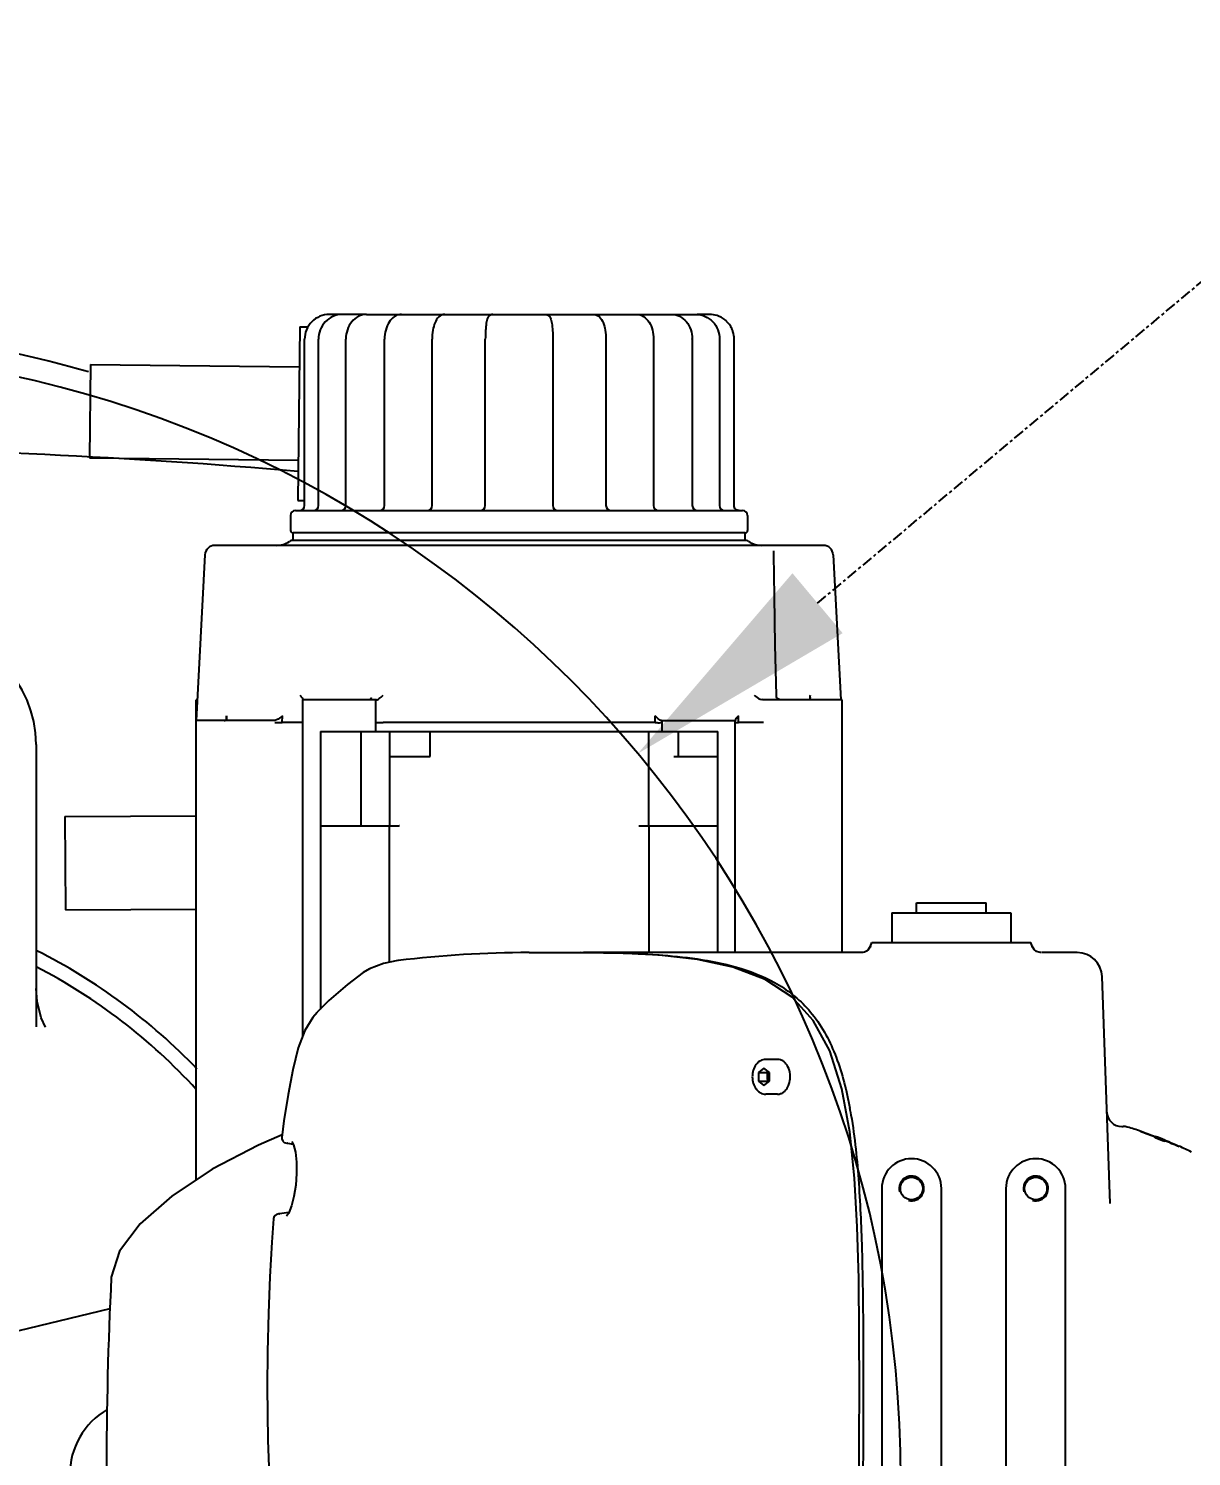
# Model space of a CAD drawing. Header units: millimetres. Extents: x 4086 to 10416, y 123 to 1549.
# Drawn here: x 9399.87 to 9439.56, y 593.84 to 642.59 of the extents above; entities that cross this region are included whole.
import ezdxf

# ---------------------------------------------------------------- set-up
doc = ezdxf.new("R2010")
doc.units = ezdxf.units.MM
doc.linetypes.add('CENTER', pattern=[0.6, 0.375, -0.075, 0.075, -0.075])
for name, color, linetype in [('多重引线', 7, 'Continuous'), ('尺寸标注', 7, 'Continuous'), ('运动范围', 7, 'Continuous')]:
    doc.layers.add(name, color=color, linetype=linetype)
doc.styles.add('思源黑', font='SourceHanSansCN-Normal.ttf')
doc.dimstyles.new('STANDARD_1_6比例中六', dxfattribs={"dimtxt": 10, "dimasz": 8, "dimexe": 2, "dimexo": 1.5, "dimtad": 1, "dimdec": 1, "dimlfac": 6, "dimdsep": 46, "dimtxsty": '思源黑', "dimcen": 0.09, "dimclrd": 256, "dimclre": 256, "dimadec": 0, "dimazin": 0, "dimtp": 0.01, "dimtm": 0.01, "dimtfac": 1, "dimtdec": 1, "dimtofl": 0, "dimtmove": 0, "dimatfit": 3, "dimfxl": 1, "dimtolj": 1, "dimlwd": -1, "dimlwe": -1, "dimarcsym": 0})
doc.dimstyles.new('尺寸标注_1_6比例中六弯折', dxfattribs={"dimtxt": 10, "dimasz": 8, "dimexe": 2, "dimexo": 1.5, "dimgap": 1, "dimtad": 1, "dimtih": 1, "dimtoh": 1, "dimdec": 1, "dimlfac": 6, "dimdsep": 46, "dimtxsty": '思源黑', "dimcen": 0.09, "dimadec": 0, "dimazin": 0, "dimtp": 0.01, "dimtm": 0.01, "dimtfac": 1, "dimtdec": 1, "dimtofl": 0, "dimtmove": 0, "dimatfit": 3, "dimfxl": 1, "dimtolj": 1, "dimarcsym": 0})

# ---------------------------------------------------------------- blocks, each defined once
blk = doc.blocks.new('*D875')
at = {"layer": 'Defpoints', "color": 0}
for p in [(9437.508, 663.682), (9332.86, 603.515), (9333.455, 603.41), (9396.08, 593.233), (9396.685, 593.233)]:
    blk.add_point(p, dxfattribs=at)
at = {"layer": '尺寸标注'}
for p, q in [((9331.382, 603.775), (9306.163, 608.222)), ((9398.185, 593.233), (9477.494, 593.233))]:
    blk.add_line(p, q, dxfattribs=at)
blk.add_arc((9391.173, 593.233), 84.321, 5.43799, 164.56201, dxfattribs=at)
for points in [[(9308.593, 615.972), (9311.195, 615.385), (9308.133, 607.875)], [(9473.783, 601.16), (9476.447, 601.287), (9475.494, 593.233)]]:
    blk.add_solid(points, dxfattribs=at)
at = {"layer": '尺寸标注', "color": 0, "insert": (9399.038, 683.136), "char_height": 10, "attachment_point": 5, "rotation": 355, "style": '思源黑'}
blk.add_mtext('+170%%D', dxfattribs=at)
blk = doc.blocks.new('*D880')
at = {"layer": 'Defpoints', "color": 0}
for p in [(9420.668, 617.837), (9391.173, 593.143)]:
    blk.add_point(p, dxfattribs=at)
at = {"layer": '尺寸标注', "color": 0, "linetype": 'CENTER', "lineweight": -2}
for p in [(9426.802, 622.973), (9532.955, 677.327)]:
    blk.add_line(p, (9491.722, 677.327), dxfattribs=at)
at = {"layer": '尺寸标注', "color": 0, "linetype": 'CENTER'}
for p, q in [((9391.083, 593.143), (9391.263, 593.143)), ((9391.173, 593.053), (9391.173, 593.233))]:
    blk.add_line(p, q, dxfattribs=at)
at = {"layer": '尺寸标注', "color": 0}
blk.add_solid([(9425.946, 623.995), (9427.658, 621.95), (9420.668, 617.837)], dxfattribs=at)
at = {"layer": '尺寸标注', "color": 0, "insert": (9512.839, 683.511), "char_height": 10, "attachment_point": 5, "style": '思源黑'}
blk.add_mtext('\\A1;R230.8', dxfattribs=at)

msp = doc.modelspace()

# ---------------------------------------------------------------- linework, layer by layer
at = {"layer": '多重引线'}
msp.add_arc((9391.173, 593.143), 38.468, 189.95, 169.8488, dxfattribs=at)
at = {"layer": '运动范围', "linetype": 'Continuous'}
for p, q in [((9409.127, 632.415), (9409.056, 626.479)), ((9409.127, 632.415), (9409.405, 632.411)), ((9410.537, 632.834), (9410.134, 632.834)), ((9411.404, 632.834), (9410.564, 632.834)), ((9411.407, 632.834), (9422.662, 632.834)), ((9423.114, 632.834), (9422.689, 632.834)), ((9409.291, 626.305), (9409.291, 631.986)), ((9409.768, 626.305), (9409.768, 631.986)), ((9410.699, 626.305), (9410.699, 631.986)), ((9412.022, 626.305), (9412.022, 631.986)), ((9413.646, 626.305), (9413.646, 631.986)), ((9415.461, 626.305), (9415.461, 631.986)), ((9417.765, 631.986), (9417.765, 626.305)), ((9419.58, 631.986), (9419.58, 626.305)), ((9421.204, 631.986), (9421.204, 626.305)), ((9422.527, 631.986), (9422.527, 626.305)), ((9423.458, 631.986), (9423.458, 626.305)), ((9423.955, 626.305), (9423.955, 631.986)), ((9401.988, 631.126), (9401.95, 627.937)), ((9401.988, 631.126), (9409.111, 631.041)), ((9401.95, 627.937), (9409.073, 627.853)), ((9408.981, 626.135), (9424.245, 626.135)), ((9409.056, 626.479), (9409.291, 626.476)), ((9408.811, 625.965), (9408.811, 625.457)), ((9424.415, 625.965), (9424.415, 625.457)), ((9424.378, 625.117), (9408.848, 625.117)), ((9408.896, 625.117), (9408.896, 625.372)), ((9424.33, 625.372), (9408.896, 625.372)), ((9424.33, 625.117), (9424.33, 625.372)), ((9405.889, 624.626), (9405.592, 618.961)), ((9426.998, 624.948), (9406.228, 624.948)), ((9425.304, 624.759), (9425.304, 624.762)), ((9425.304, 624.762), (9425.304, 624.76)), ((9425.304, 624.761), (9425.304, 624.761)), ((9425.305, 624.752), (9425.304, 624.759)), ((9425.313, 624.619), (9425.312, 624.658)), ((9427.337, 624.626), (9427.596, 619.671)), ((9425.399, 619.778), (9425.396, 619.829)), ((9425.399, 619.778), (9425.399, 619.778)), ((9405.589, 603.278), (9405.589, 619.673)), ((9405.63, 619.673), (9405.589, 619.673)), ((9409.235, 608.204), (9409.235, 619.673)), ((9411.749, 619.673), (9409.235, 619.673)), ((9411.543, 619.702), (9411.512, 619.682)), ((9411.552, 619.715), (9411.543, 619.702)), ((9411.552, 619.715), (9411.552, 619.715)), ((9411.728, 618.588), (9411.728, 619.673)), ((9427.637, 619.673), (9424.965, 619.673)), ((9427.637, 611.041), (9427.637, 619.673)), ((9408.211, 618.961), (9405.589, 618.961)), ((9406.621, 618.998), (9406.624, 619.052)), ((9406.624, 619.052), (9406.628, 619.122)), ((9408.272, 618.902), (9408.521, 618.893)), ((9408.521, 618.893), (9408.537, 619.122)), ((9409.126, 618.893), (9408.521, 618.893)), ((9421.256, 618.893), (9411.97, 618.893)), ((9421.256, 618.893), (9421.256, 619.122)), ((9421.477, 618.961), (9423.991, 618.961)), ((9421.497, 618.588), (9421.497, 618.961)), ((9423.991, 611.041), (9423.991, 618.961)), ((9424.1, 618.893), (9424.099, 619.122)), ((9424.705, 618.893), (9424.1, 618.893)), ((9424.954, 618.902), (9424.705, 618.893)), ((9409.829, 618.588), (9409.829, 609.107)), ((9409.829, 618.588), (9423.397, 618.588)), ((9411.216, 618.588), (9411.216, 615.365)), ((9412.186, 618.588), (9412.186, 615.365)), ((9413.582, 617.74), (9413.582, 618.588)), ((9421.04, 615.365), (9421.04, 618.588)), ((9422.052, 617.74), (9422.052, 618.588)), ((9423.397, 611.041), (9423.397, 618.588)), ((9400.124, 618.142), (9400.124, 608.502)), ((9412.186, 617.74), (9413.582, 617.74)), ((9421.901, 617.74), (9423.397, 617.74)), ((9401.112, 615.691), (9405.589, 615.714)), ((9401.112, 615.691), (9401.129, 612.502)), ((9409.829, 615.365), (9412.522, 615.365)), ((9412.183, 615.365), (9412.183, 610.712)), ((9412.526, 615.365), (9412.522, 615.365)), ((9420.704, 615.365), (9420.7, 615.365)), ((9420.704, 615.365), (9423.397, 615.365)), ((9421.043, 615.365), (9421.043, 611.041)), ((9401.129, 612.502), (9405.589, 612.526)), ((9430.181, 612.397), (9430.181, 612.737)), ((9430.181, 612.737), (9432.555, 612.737)), ((9432.555, 612.397), (9432.555, 612.737)), ((9429.333, 612.397), (9429.333, 611.38)), ((9429.333, 612.397), (9433.403, 612.397)), ((9433.403, 612.397), (9433.403, 611.38)), ((9416.952, 611.041), (9418.726, 611.041)), ((9420.009, 611.023), (9418.726, 611.041)), ((9418.726, 611.041), (9418.752, 611.041)), ((9418.752, 611.041), (9418.814, 611.041)), ((9428.312, 611.041), (9418.814, 611.041)), ((9428.533, 611.138), (9428.612, 611.263)), ((9428.612, 611.263), (9428.655, 611.38)), ((9428.655, 611.38), (9434.082, 611.38)), ((9434.124, 611.263), (9434.082, 611.38)), ((9434.198, 611.144), (9434.124, 611.263)), ((9434.141, 611.224), (9434.124, 611.263)), ((9434.201, 611.142), (9434.141, 611.224)), ((9434.426, 611.041), (9434.425, 611.041)), ((9435.667, 611.041), (9434.443, 611.041)), ((9412.494, 610.769), (9412.475, 610.766)), ((9436.785, 602.471), (9436.514, 610.222)), ((9409.723, 609.001), (9409.724, 609.002)), ((9400.447, 608.49), (9400.447, 608.49)), ((9424.973, 607.094), (9424.787, 606.948)), ((9425.159, 606.948), (9424.973, 607.094)), ((9425.436, 607.394), (9425.031, 607.394)), ((9424.787, 606.948), (9424.787, 606.654)), ((9424.787, 606.948), (9425.088, 606.948)), ((9424.787, 606.654), (9425.088, 606.654)), ((9424.787, 606.654), (9424.973, 606.507)), ((9424.973, 606.507), (9425.159, 606.654)), ((9425.123, 606.976), (9425.088, 606.948)), ((9425.088, 606.948), (9425.088, 606.654)), ((9425.088, 606.654), (9425.123, 606.626)), ((9425.159, 606.654), (9425.159, 606.948)), ((9425.436, 606.207), (9425.031, 606.207)), ((9408.588, 605.293), (9408.512, 604.732)), ((9437.184, 605.105), (9437.232, 605.105)), ((9437.839, 604.916), (9437.839, 604.929)), ((9438.329, 604.712), (9438.329, 604.742)), ((9438.655, 604.629), (9438.671, 604.622)), ((9408.684, 604.531), (9408.7, 604.529)), ((9408.703, 604.528), (9408.7, 604.529)), ((9408.717, 604.527), (9408.703, 604.528)), ((9408.703, 604.528), (9408.903, 604.5)), ((9408.873, 604.588), (9408.873, 604.588)), ((9438.655, 604.615), (9438.655, 604.584)), ((9439.144, 604.419), (9439.144, 604.406)), ((9428.994, 602.985), (9428.994, 589.417)), ((9431.029, 589.417), (9431.029, 602.985)), ((9433.234, 602.985), (9433.234, 589.417)), ((9435.269, 589.417), (9435.269, 602.985)), ((9408.244, 602.003), (9408.23, 601.948)), ((9408.286, 602.062), (9408.244, 602.003)), ((9408.337, 602.094), (9408.286, 602.062)), ((9408.432, 602.118), (9408.434, 602.118)), ((9408.755, 602.161), (9408.434, 602.118)), ((9408.434, 602.118), (9408.447, 602.119)), ((9408.739, 602.129), (9408.675, 602.04)), ((9408.675, 602.04), (9408.678, 602.035)), ((9408.678, 602.035), (9408.677, 602.035)), ((9408.754, 602.158), (9408.739, 602.129)), ((9402.694, 599.955), (9402.694, 599.957))]:
    msp.add_line(p, q, dxfattribs=at)
for points in [[(9425.312, 624.658), (9425.308, 624.716), (9425.305, 624.752)], [(9425.396, 619.829), (9425.359, 621.544), (9425.33, 623.207), (9425.313, 624.619)], [(9425.504, 619.682), (9425.449, 619.707), (9425.412, 619.744), (9425.399, 619.778)], [(9427.902, 604.915), (9427.633, 606.388), (9427.219, 607.684), (9426.656, 608.72), (9425.935, 609.514), (9425.01, 610.122), (9423.911, 610.542), (9422.699, 610.803), (9421.396, 610.952), (9420.009, 611.023)], [(9428.543, 611.15), (9428.473, 611.091), (9428.4, 611.057), (9428.346, 611.044), (9428.319, 611.041), (9428.314, 611.041)], [(9428.612, 611.263), (9428.599, 611.231), (9428.543, 611.15)], [(9434.35, 611.053), (9434.275, 611.084), (9434.201, 611.142)], [(9434.425, 611.041), (9434.42, 611.041), (9434.401, 611.042), (9434.35, 611.053)], [(9412.475, 610.766), (9411.981, 610.674), (9411.505, 610.492), (9411.291, 610.36)], [(9411.291, 610.36), (9410.759, 609.957), (9410.124, 609.4), (9409.724, 609.002)], [(9400.447, 608.49), (9400.3, 608.814), (9400.158, 609.367), (9400.124, 609.812)], [(9409.723, 609.001), (9409.571, 608.824), (9409.3, 608.375), (9409.077, 607.784), (9408.891, 607.039), (9408.73, 606.198), (9408.588, 605.293)], [(9408.524, 604.822), (9407.715, 604.47), (9406.137, 603.641), (9404.755, 602.726), (9403.674, 601.774), (9402.97, 600.84), (9402.694, 599.955)], [(9408.512, 604.732), (9408.514, 604.678), (9408.546, 604.605)], [(9428.232, 596.201), (9428.227, 598.032), (9428.206, 599.911), (9428.158, 601.673), (9428.065, 603.336), (9427.902, 604.915)], [(9408.546, 604.605), (9408.598, 604.56), (9408.645, 604.541), (9408.684, 604.531)], [(9408.854, 604.593), (9408.915, 604.477), (9408.976, 604.229), (9409.013, 603.888), (9409.017, 603.499), (9408.988, 603.096), (9408.929, 602.715), (9408.847, 602.391), (9408.754, 602.158)], [(9408.23, 601.948), (9408.174, 601.151), (9408.107, 599.972), (9408.057, 598.725), (9408.027, 597.403), (9408.018, 596.201)], [(9408.432, 602.118), (9408.415, 602.115), (9408.376, 602.107), (9408.337, 602.094)], [(9402.648, 598.879), (9398.817, 597.959), (9392.922, 596.94), (9387.647, 596.507), (9382.93, 596.651)], [(9408.018, 596.201), (9408.038, 594.39), (9408.1, 592.583), (9408.195, 590.937), (9408.23, 590.454)], [(9427.634, 586.021), (9427.903, 587.495), (9428.066, 589.076), (9428.158, 590.74), (9428.207, 592.503), (9428.227, 594.384), (9428.232, 596.201)]]:
    msp.add_lwpolyline(points, dxfattribs=at)
for centre in [(9430.011, 602.985), (9434.251, 602.985)]:
    msp.add_circle(centre, 0.382, dxfattribs=at)
for centre, radius, start, end in [((9391.173, 593.233), 241.156, 190, 28.46611), ((9423.113, 631.994), 0.84, 71.8714, 89.9284), ((9423.114, 632), 0.835, 64.5773, 71.8181), ((9423.112, 631.994), 0.84, 53.7475, 64.5731), ((9423.109, 631.991), 0.845, 44.7476, 53.7115), ((9423.106, 631.988), 0.849, 35.8142, 44.7542), ((9423.104, 631.988), 0.851, 25.0394, 35.7769), ((9391.173, 593.233), 39.144, 74.075, 90.3803), ((9411.71, 631.986), 1.011, 179.3607, 179.9998), ((9421.515, 631.986), 1.011, 0.0002, 0.6393), ((9423.105, 631.988), 0.85, 17.8893, 25.0405), ((9423.094, 631.985), 0.861, 0.0613, 17.8339), ((9391.173, 424.735), 203.52, 84.95329, 89.83641), ((9408.981, 625.965), 0.17, 90, 180), ((9409.122, 626.305), 0.17, 270, 0), ((9409.598, 626.305), 0.17, 270, 0), ((9410.529, 626.305), 0.17, 270, 0), ((9411.852, 626.305), 0.17, 270, 0), ((9413.476, 626.305), 0.17, 270, 0), ((9415.291, 626.305), 0.17, 270, 0), ((9417.935, 626.305), 0.17, 180, 270), ((9419.75, 626.305), 0.17, 180, 270), ((9421.374, 626.305), 0.17, 180, 270), ((9422.696, 626.305), 0.17, 180, 270), ((9423.628, 626.305), 0.17, 180, 270), ((9424.123, 626.302), 0.167, 258.7123, 269.9486), ((9424.245, 625.965), 0.17, 0, 90), ((9409.218, 624.354), 0.848, 115.8419, 121.7883), ((9408.896, 625.457), 0.0848, 180, 270), ((9424.33, 625.457), 0.0848, 270, 0), ((9424.008, 624.354), 0.848, 58.2117, 64.1581), ((9406.228, 624.609), 0.339, 90, 177), ((9408.324, 625.796), 0.848, 270, 301.7883), ((9424.901, 625.796), 0.848, 238.2117, 270), ((9426.998, 624.609), 0.339, 3, 90), ((9396.223, 618.142), 3.901, 0, 90), ((9426.677, 619.769), 0.131, 183.234, 187.0332), ((9411.488, 619.753), 0.0741, 329.7017, 333.8858), ((9391.173, 593.233), 20.001, 43.7342, 63.3277), ((9416.952, 574.365), 36.676, 90, 97.002), ((9435.667, 610.193), 0.848, 2, 90), ((9391.173, 593.233), 19.504, 42.3121, 62.6531), ((9413.287, 603.012), 14.866, 10.1959, 10.5421), ((9437.184, 605.613), 0.509, 182, 270), ((9437.232, 604.596), 0.509, 73.6828, 90), ((9433.563, 592.063), 13.568, 71.5981, 73.6828), ((9433.562, 592.056), 13.564, 69.425, 71.6203), ((9433.562, 592.051), 13.557, 69.4118, 71.6085), ((9433.563, 592.062), 13.568, 67.9568, 69.4335), ((9433.562, 592.043), 13.537, 67.898, 69.3787), ((9433.562, 592.056), 13.565, 65.7021, 67.8765), ((9433.562, 592.051), 13.558, 65.6866, 67.9334), ((9433.563, 592.063), 13.568, 63.7474, 65.6705), ((9430.011, 602.985), 1.018, 0, 180), ((9434.251, 602.985), 1.018, 0, 180), ((9430.011, 602.985), 0.424, 255, 195), ((9434.251, 602.985), 0.424, 255, 195), ((9538.208, 593.233), 135.681, 177.15937, 179.99998), ((9403.825, 593.233), 2.544, 119.9146, 241.5728)]:
    msp.add_arc(centre, radius, start, end, dxfattribs=at)
for points, knots in [([(9410.134, 632.834), (9409.919, 632.834), (9409.47, 632.652), (9409.291, 632.202), (9409.291, 631.986)], [0, 0, 0, 0, 22193.815627, 44476.890992, 44476.890992, 44476.890992, 44476.890992]), ([(9410.564, 632.834), (9410.358, 632.834), (9409.924, 632.639), (9409.768, 632.2), (9409.768, 631.986)], [0, 0, 0, 0, 21846.104625, 44491.980089, 44491.980089, 44491.980089, 44491.980089]), ([(9411.407, 632.834), (9411.312, 632.834), (9411.118, 632.786), (9410.803, 632.525), (9410.701, 632.204), (9410.699, 631.998)], [0, 0, 0, 0, 14097.184754, 28695.895355, 59565.999811, 59565.999811, 59565.999811, 59565.999811]), ([(9412.604, 632.834), (9412.521, 632.834), (9412.345, 632.778), (9412.158, 632.571), (9412.046, 632.296), (9412.022, 632.092), (9412.022, 631.986)], [0, 0, 0, 0, 17603.140663, 36283.51008, 56883.591395, 79005.017632, 79005.017632, 79005.017632, 79005.017632]), ([(9414.075, 632.834), (9414.001, 632.834), (9413.849, 632.761), (9413.728, 632.544), (9413.66, 632.282), (9413.646, 632.088), (9413.646, 631.986)], [0, 0, 0, 0, 17073.215778, 34779.522001, 55640.021622, 79095.350064, 79095.350064, 79095.350064, 79095.350064]), ([(9415.719, 632.834), (9415.675, 632.834), (9415.596, 632.803), (9415.536, 632.712), (9415.51, 632.622), (9415.484, 632.481), (9415.466, 632.267), (9415.461, 632.085), (9415.461, 631.986)], [0, 0, 0, 0, 15406.524549, 27404.886818, 37494.98555, 48984.979795, 78426.420564, 113718.008762, 113718.008762, 113718.008762, 113718.008762]), ([(9417.507, 632.834), (9417.551, 632.834), (9417.63, 632.803), (9417.69, 632.712), (9417.716, 632.622), (9417.742, 632.481), (9417.76, 632.267), (9417.765, 632.085), (9417.765, 631.986)], [0, 0, 0, 0, 15430.381839, 27447.323795, 37553.047232, 49060.833948, 78547.865335, 113894.103213, 113894.103213, 113894.103213, 113894.103213]), ([(9419.151, 632.834), (9419.225, 632.834), (9419.377, 632.761), (9419.498, 632.544), (9419.566, 632.282), (9419.58, 632.088), (9419.58, 631.986)], [0, 0, 0, 0, 17142.92036, 34921.515876, 55867.182371, 79418.271557, 79418.271557, 79418.271557, 79418.271557]), ([(9420.622, 632.834), (9420.705, 632.834), (9420.881, 632.778), (9421.068, 632.571), (9421.179, 632.296), (9421.204, 632.092), (9421.204, 631.986)], [0, 0, 0, 0, 17714.654103, 36513.361053, 57243.941009, 79505.503394, 79505.503394, 79505.503394, 79505.503394]), ([(9421.819, 632.834), (9421.914, 632.834), (9422.108, 632.786), (9422.423, 632.525), (9422.525, 632.204), (9422.527, 631.998)], [0, 0, 0, 0, 14214.878117, 28935.469178, 60063.299305, 60063.299305, 60063.299305, 60063.299305]), ([(9422.662, 632.834), (9422.868, 632.834), (9423.301, 632.639), (9423.458, 632.2), (9423.458, 631.986)], [0, 0, 0, 0, 22054.80855, 44917.028446, 44917.028446, 44917.028446, 44917.028446]), ([(9409.127, 619.834), (9409.155, 619.806), (9409.193, 619.759), (9409.235, 619.704), (9409.235, 619.681)], [0, 0, 0, 0, 28052.46676, 44886.752432, 44886.752432, 44886.752432, 44886.752432]), ([(9411.561, 619.737), (9411.56, 619.734), (9411.559, 619.728), (9411.556, 619.723), (9411.555, 619.72)], [0, 0, 0, 0, 22681.806993, 44964.349823, 44964.349823, 44964.349823, 44964.349823]), ([(9411.789, 619.685), (9411.805, 619.693), (9411.872, 619.734), (9411.93, 619.788), (9411.97, 619.834)], [0, 0, 0, 0, 10274.993826, 44973.664497, 44973.664497, 44973.664497, 44973.664497]), ([(9424.638, 619.834), (9424.655, 619.818), (9424.731, 619.751), (9424.823, 619.698), (9424.898, 619.681)], [0, 0, 0, 0, 10458.353944, 45386.060947, 45386.060947, 45386.060947, 45386.060947]), ([(9426.64, 619.673), (9426.63, 619.673), (9426.596, 619.677), (9426.565, 619.701), (9426.555, 619.723)], [0, 0, 0, 0, 13379.741094, 45449.682474, 45449.682474, 45449.682474, 45449.682474]), ([(9406.545, 618.961), (9406.57, 618.961), (9406.622, 618.979), (9406.638, 619.029), (9406.64, 619.051)], [0, 0, 0, 0, 24004.913011, 44828.991528, 44828.991528, 44828.991528, 44828.991528]), ([(9408.537, 619.122), (9408.521, 619.105), (9408.445, 619.039), (9408.353, 618.986), (9408.277, 618.968)], [0, 0, 0, 0, 10304.107491, 44885.142215, 44885.142215, 44885.142215, 44885.142215]), ([(9409.235, 618.902), (9409.235, 618.899), (9409.221, 618.9), (9409.204, 618.896), (9409.168, 618.895), (9409.142, 618.894), (9409.126, 618.893)], [0, 0, 0, 0, 5525.91495, 21046.655714, 46110.805602, 79630.399249, 79630.399249, 79630.399249, 79630.399249]), ([(9411.728, 618.898), (9411.728, 618.896), (9411.739, 618.897), (9411.751, 618.894), (9411.777, 618.894), (9411.822, 618.893), (9411.888, 618.893), (9411.942, 618.893), (9411.97, 618.893)], [0, 0, 0, 0, 2590.411856, 10005.451664, 21832.691921, 37328.819948, 75274.582597, 114555.221268, 114555.221268, 114555.221268, 114555.221268]), ([(9421.447, 618.969), (9421.43, 618.976), (9421.359, 619.018), (9421.299, 619.074), (9421.256, 619.122)], [0, 0, 0, 0, 10080.398236, 45302.629141, 45302.629141, 45302.629141, 45302.629141]), ([(9421.256, 618.893), (9421.279, 618.893), (9421.357, 618.893), (9421.434, 618.891), (9421.488, 618.896)], [0, 0, 0, 0, 13423.129125, 45306.010554, 45306.010554, 45306.010554, 45306.010554]), ([(9424.099, 619.122), (9424.071, 619.094), (9424.033, 619.047), (9423.991, 618.992), (9423.991, 618.968)], [0, 0, 0, 0, 28374.339518, 45386.789024, 45386.789024, 45386.789024, 45386.789024]), ([(9418.814, 611.041), (9419.716, 611.041), (9421.071, 611.014), (9422.872, 610.819), (9424.222, 610.53), (9425.555, 609.981), (9426.74, 608.954), (9427.516, 607.45), (9427.792, 606.32), (9427.902, 605.732)], [0, 0, 0, 0, 30096.985824, 45188.383551, 60405.141967, 76034.618319, 92831.257028, 111526.407918, 131500.487112, 131500.487112, 131500.487112, 131500.487112]), ([(9425.031, 607.394), (9425, 607.394), (9424.937, 607.386), (9424.848, 607.35), (9424.768, 607.292), (9424.675, 607.189), (9424.595, 607.023), (9424.574, 606.876), (9424.574, 606.801)], [0, 0, 0, 0, 13152.24674, 26508.282944, 40254.924378, 54534.111131, 84724.314442, 116577.452799, 116577.452799, 116577.452799, 116577.452799]), ([(9425.791, 607.141), (9425.772, 607.178), (9425.728, 607.247), (9425.642, 607.33), (9425.542, 607.382), (9425.47, 607.394), (9425.436, 607.394)], [0, 0, 0, 0, 22447.08006, 43283.189483, 62686.799137, 81233.962102, 81233.962102, 81233.962102, 81233.962102]), ([(9425.87, 606.801), (9425.87, 606.831), (9425.863, 606.947), (9425.831, 607.063), (9425.791, 607.141)], [0, 0, 0, 0, 11804.314926, 45839.991796, 45839.991796, 45839.991796, 45839.991796]), ([(9424.574, 606.801), (9424.574, 606.725), (9424.595, 606.578), (9424.675, 606.412), (9424.768, 606.309), (9424.848, 606.252), (9424.937, 606.215), (9425, 606.207), (9425.031, 606.207)], [0, 0, 0, 0, 31870.303402, 62076.502453, 76363.181977, 90117.037952, 103480.128319, 116639.469478, 116639.469478, 116639.469478, 116639.469478]), ([(9425.088, 606.801), (9425.088, 606.816), (9425.091, 606.874), (9425.11, 606.931), (9425.133, 606.968)], [0, 0, 0, 0, 11929.912502, 45818.319982, 45818.319982, 45818.319982, 45818.319982]), ([(9425.133, 606.633), (9425.126, 606.645), (9425.099, 606.697), (9425.088, 606.756), (9425.088, 606.801)], [0, 0, 0, 0, 10949.089405, 45824.251394, 45824.251394, 45824.251394, 45824.251394]), ([(9425.791, 606.461), (9425.804, 606.486), (9425.851, 606.593), (9425.87, 606.712), (9425.87, 606.801)], [0, 0, 0, 0, 11086.739638, 45850.882653, 45850.882653, 45850.882653, 45850.882653]), ([(9425.436, 606.207), (9425.47, 606.207), (9425.542, 606.219), (9425.642, 606.272), (9425.728, 606.354), (9425.772, 606.423), (9425.791, 606.461)], [0, 0, 0, 0, 18560.29342, 37977.63985, 58828.500186, 81291.471645, 81291.471645, 81291.471645, 81291.471645]), ([(9427.918, 605.643), (9428.057, 604.871), (9428.222, 603.302), (9428.358, 600.151), (9428.362, 597.781), (9428.362, 596.201)], [0, 0, 0, 0, 15314.567576, 30713.128943, 61542.66368, 61542.66368, 61542.66368, 61542.66368]), ([(9428.362, 596.201), (9428.362, 594.621), (9428.358, 592.251), (9428.222, 589.099), (9428.057, 587.53), (9427.918, 586.758)], [0, 0, 0, 0, 31053.568824, 46564.023107, 61989.898831, 61989.898831, 61989.898831, 61989.898831])]:
    msp.add_open_spline(points, degree=3, knots=knots, dxfattribs=at)
for points in [[(9424.004, 626.185), (9423.974, 626.215), (9423.955, 626.261), (9423.955, 626.305)], [(9424.123, 626.135), (9424.08, 626.135), (9424.035, 626.154), (9424.004, 626.185)], [(9426.546, 619.762), (9426.545, 619.786), (9426.549, 619.811), (9426.557, 619.834)], [(9426.555, 619.723), (9426.551, 619.733), (9426.548, 619.743), (9426.547, 619.753)], [(9411.749, 619.673), (9411.763, 619.673), (9411.776, 619.679), (9411.789, 619.685)], [(9424.965, 619.673), (9424.943, 619.673), (9424.92, 619.674), (9424.9, 619.684)], [(9406.64, 619.051), (9406.641, 619.075), (9406.636, 619.099), (9406.628, 619.122)], [(9408.277, 618.968), (9408.256, 618.963), (9408.233, 618.959), (9408.212, 618.964)], [(9421.477, 618.961), (9421.467, 618.961), (9421.456, 618.965), (9421.447, 618.969)], [(9424.003, 618.899), (9424.016, 618.897), (9424.028, 618.896), (9424.041, 618.896)], [(9424.041, 618.896), (9424.06, 618.895), (9424.08, 618.894), (9424.1, 618.893)]]:
    msp.add_open_spline(points, degree=3, dxfattribs=at)

# ---------------------------------------------------------------- dimensions: what is measured, and where the dimension line sits
at = {"layer": '尺寸标注', "linetype": 'Continuous'}
dim = msp.add_angular_dim_2l(base=(9437.508, 663.682), line1=((9396.08, 593.233), (9396.685, 593.233)), line2=((9333.455, 603.41), (9332.86, 603.515)), text='+170%%D', dimstyle='STANDARD_1_6比例中六', dxfattribs=at)
dim.commit()
dim.dimension.update_dxf_attribs({"geometry": '*D875', "text_midpoint": (9399.038, 683.136)})
at = {"layer": '尺寸标注', "linetype": 'CENTER'}
dim = msp.add_radius_dim(center=(9391.173, 593.143), mpoint=(9420.668, 617.837), dimstyle='尺寸标注_1_6比例中六弯折', override={"dimtxsty": '思源黑'}, dxfattribs=at)
dim.commit()
dim.dimension.update_dxf_attribs({"geometry": '*D880', "text_midpoint": (9512.839, 677.327), "dimtype": 164})

doc.saveas('drawing.dxf')
